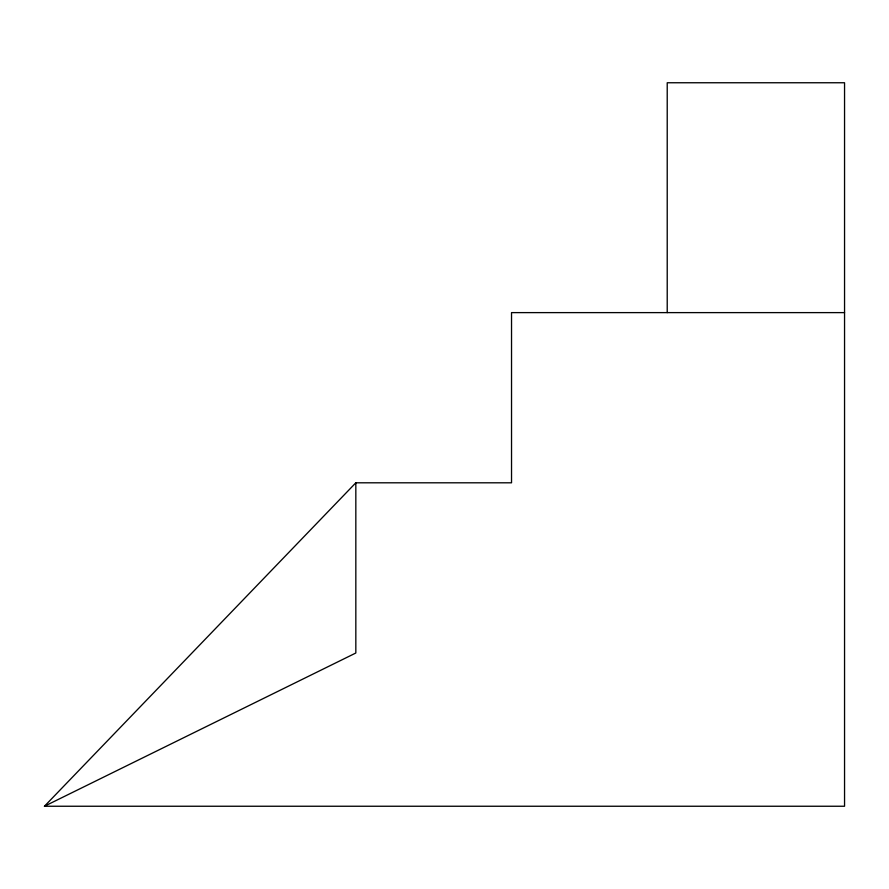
<?xml version="1.0" encoding="UTF-8"?>
<svg xmlns="http://www.w3.org/2000/svg" width="889" height="889" viewBox="0 0 889 889"><rect width="100%" height="100%" fill="white"/><g stroke="black" fill="none" stroke-linecap="round" stroke-linejoin="round"><path stroke-width="1.33" d="M667.217 312.617L667.217 82.755L844.55 82.755L844.55 806.245L44.45 806.245L355.833 482.805L511.531 482.805L511.531 312.617L844.55 312.617M44.45 806.245L355.833 653.004L355.833 482.805"/></g></svg>
